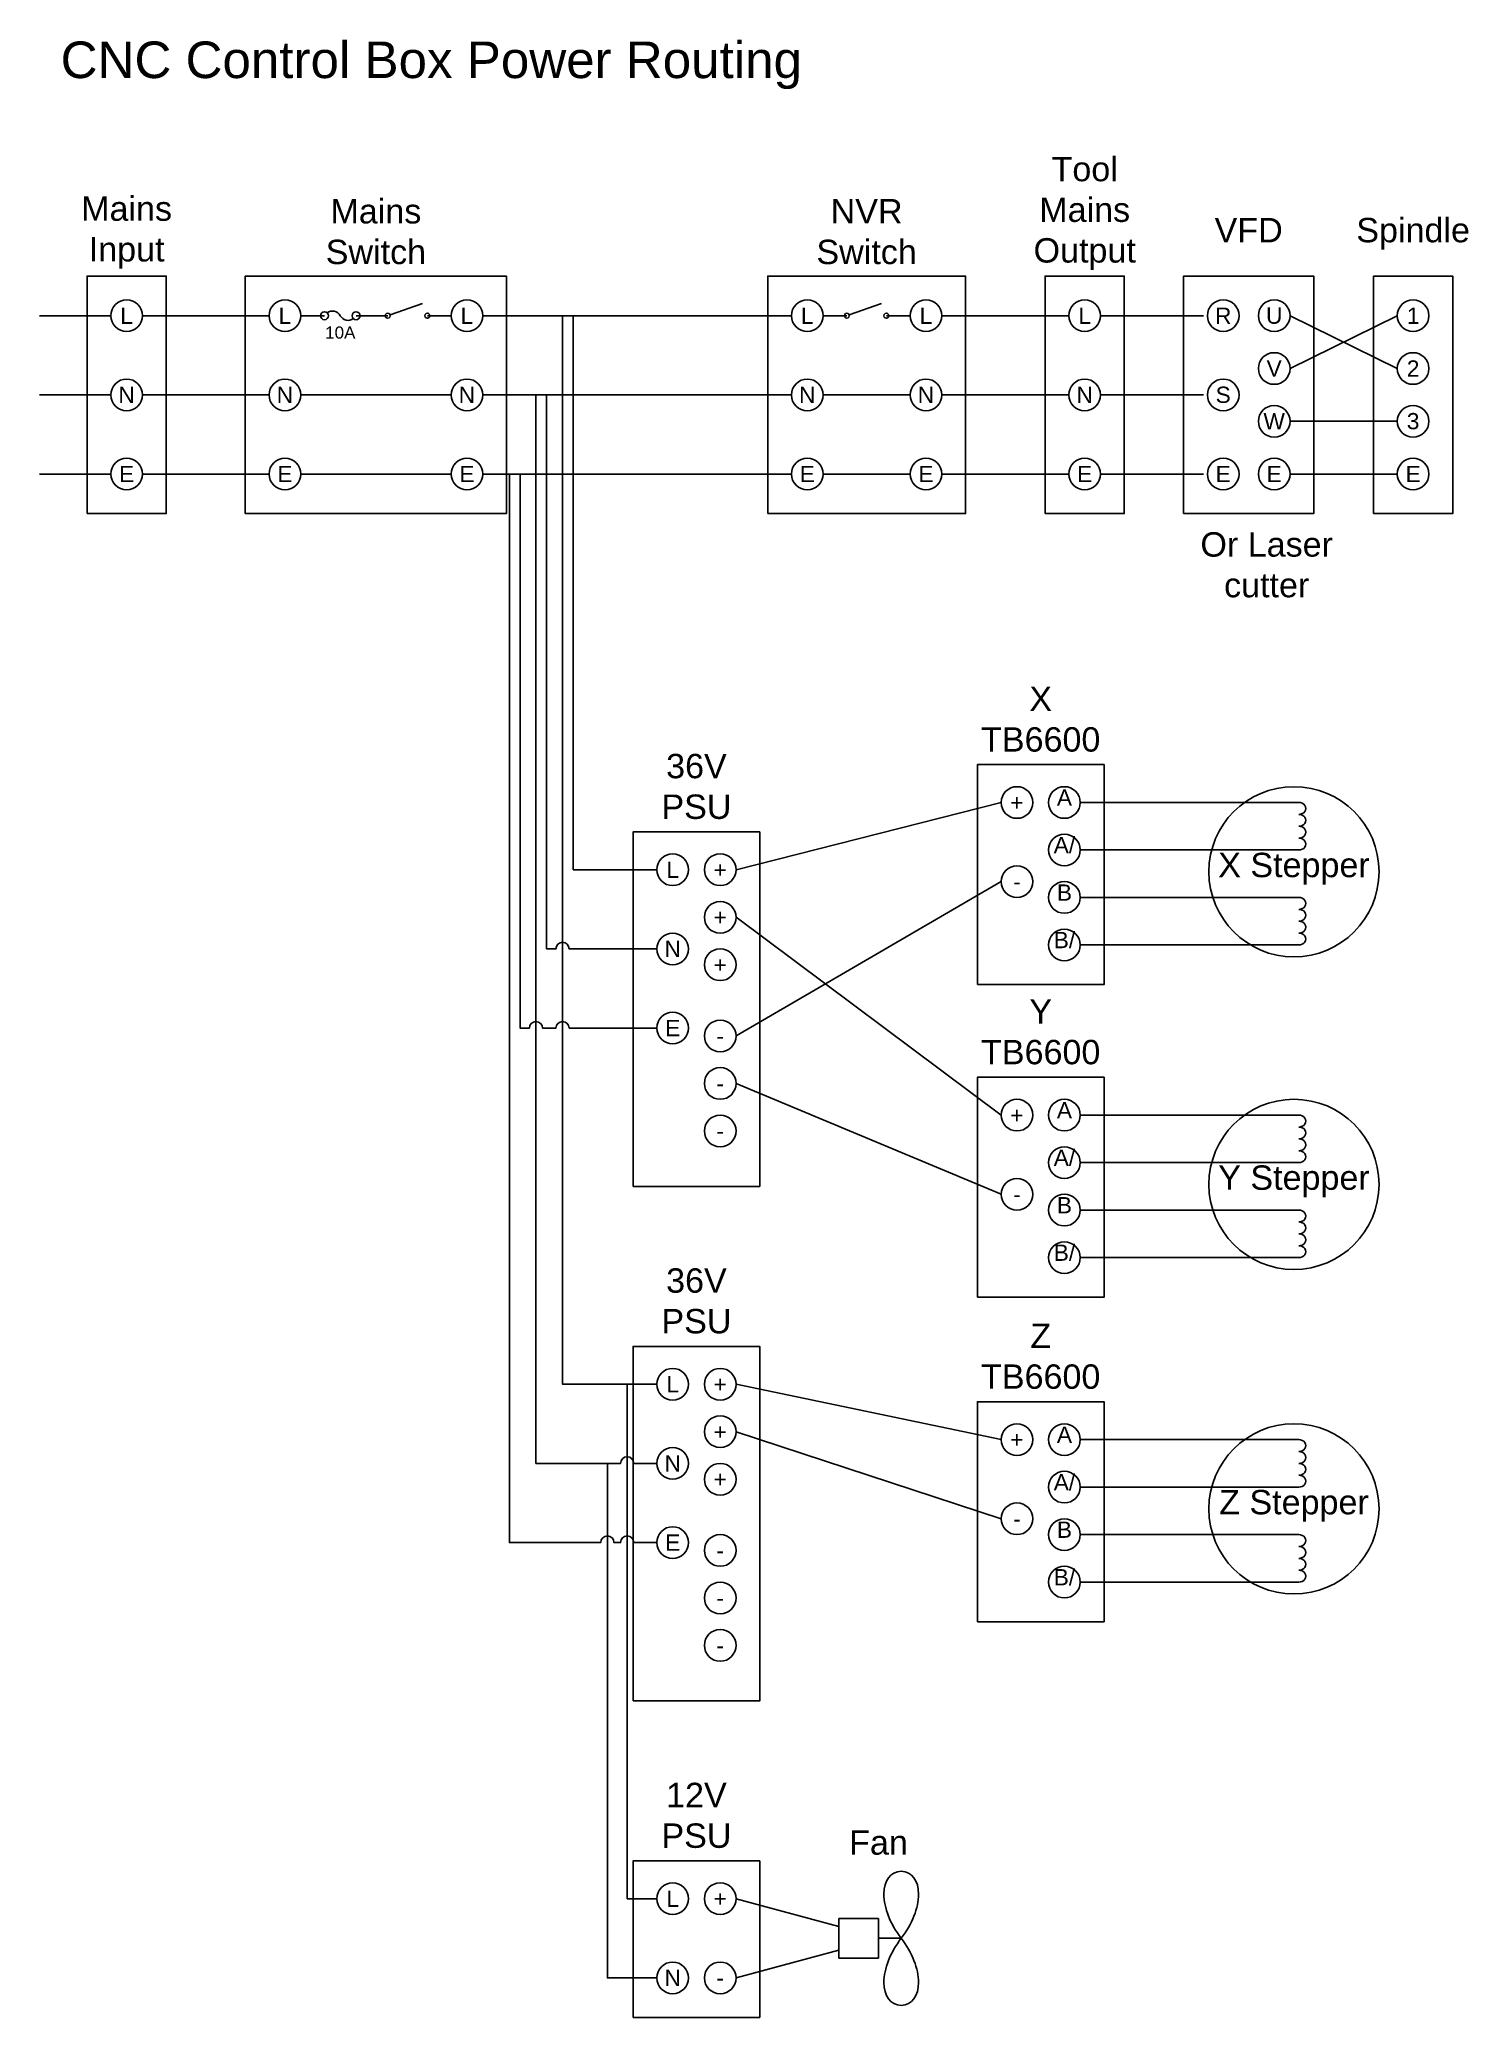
# Model space of a CAD drawing. Extents: x 9 to 190, y 35 to 285.
import ezdxf

# ---------------------------------------------------------------- set-up
doc = ezdxf.new("R2010")
doc.units = 0
doc.header["$MEASUREMENT"] = 0
doc.layers.get('0').update_dxf_attribs({"linetype": 'CONTINUOUS'})
for name, color, linetype in [('CONNECTOR', 7, 'CONTINUOUS'), ('ELECTRICAL', 7, 'CONTINUOUS'), ('HVAC', 7, 'CONTINUOUS')]:
    doc.layers.add(name, color=color, linetype=linetype)
doc.styles.get("Standard").update_dxf_attribs({"font": 'txt.shx'})

msp = doc.modelspace()

# ---------------------------------------------------------------- linework, layer by layer
at = {"color": 22, "linetype": 'CONTINUOUS'}
for p, q in [((18, 249.999964), (9, 249.999964)), ((22, 249.999964), (38, 249.999964)), ((65, 249.999964), (104, 249.999964)), ((123, 249.999964), (139.056944, 249.999964)), ((156.056944, 249.999964), (143.056944, 249.999964))]:
    msp.add_line(p, q, dxfattribs=at)
at = {"color": 7, "linetype": 'CONTINUOUS'}
for p, q in [((167, 243.333297), (180.556944, 249.999964)), ((167, 249.999964), (180.556944, 243.333297)), ((167, 236.666631), (180.556944, 236.666631)), ((140.5, 182.499964), (166.3, 182.499964)), ((97, 158.999964), (130.5, 178.499964)), ((97, 152.999964), (130.5, 138.999964)), ((140.5, 142.999964), (166.3, 142.999964)), ((97, 108.999964), (130.5, 97.999964)), ((140.5, 101.999964), (166.3, 101.999964)), ((97, 39.999964), (110, 43.499964))]:
    msp.add_line(p, q, dxfattribs=at)
at = {"color": 150, "linetype": 'CONTINUOUS'}
for p, q in [((18, 239.999964), (9, 239.999964)), ((22, 239.999964), (38, 239.999964)), ((65, 239.999964), (104, 239.999964)), ((123, 239.999964), (139.056944, 239.999964)), ((156.056944, 239.999964), (143.056944, 239.999964)), ((140.5, 176.499964), (166.3, 176.499964)), ((140.5, 136.999964), (166.3, 136.999964)), ((140.5, 95.999964), (166.3, 95.999964))]:
    msp.add_line(p, q, dxfattribs=at)
at = {"color": 94, "linetype": 'CONTINUOUS'}
for p, q in [((18, 229.999964), (9, 229.999964)), ((22, 229.999964), (38, 229.999964)), ((65, 229.999964), (104, 229.999964)), ((123, 229.999964), (139.056944, 229.999964)), ((156.056944, 229.999964), (143.056944, 229.999964)), ((180.556944, 229.999964), (167, 229.999964)), ((140.5, 188.499964), (166.3, 188.499964)), ((140.5, 148.999964), (166.3, 148.999964)), ((140.5, 107.999964), (166.3, 107.999964))]:
    msp.add_line(p, q, dxfattribs=at)
at = {"color": 10, "linetype": 'CONTINUOUS'}
for p, q in [((97, 179.999964), (130.5, 188.499964)), ((97, 173.999964), (130.5, 148.999964)), ((140.5, 170.499964), (166.3, 170.499964)), ((140.5, 130.999964), (166.3, 130.999964)), ((97, 114.999964), (130.5, 107.999964)), ((140.5, 89.999964), (166.3, 89.999964)), ((110, 46.499964), (97, 49.999964))]:
    msp.add_line(p, q, dxfattribs=at)
at = {"color": 7, "linetype": 'CONTINUOUS'}
for points in [[(15, 224.999964), (25, 224.999964), (25, 254.999964), (15, 254.999964)], [(35, 224.999964), (68, 224.999964), (68, 254.999964), (35, 254.999964)], [(101, 224.999964), (126, 224.999964), (126, 254.999964), (101, 254.999964)], [(136.056944, 224.999964), (146.056944, 224.999964), (146.056944, 254.999964), (136.056944, 254.999964)], [(153.556944, 224.999964), (170, 224.999964), (170, 254.999964), (153.556944, 254.999964)], [(177.556944, 224.999964), (187.556944, 224.999964), (187.556944, 254.999964), (177.556944, 254.999964)], [(127.5, 165.499964), (143.5, 165.499964), (143.5, 193.285728), (127.5, 193.285728)], [(84, 139.999964), (100, 139.999964), (100, 184.785728), (84, 184.785728)], [(127.5, 125.999964), (143.5, 125.999964), (143.5, 153.785728), (127.5, 153.785728)], [(84, 74.999964), (100, 74.999964), (100, 119.785728), (84, 119.785728)], [(127.5, 84.999964), (143.5, 84.999964), (143.5, 112.785728), (127.5, 112.785728)], [(84, 34.999964), (100, 34.999964), (100, 54.785728), (84, 54.785728)]]:
    msp.add_lwpolyline(points, close=True, dxfattribs=at)
for points in [[(18, 249.999964, -1), (22, 249.999964, -1)], [(38, 249.999964, -1), (42, 249.999964, -1)], [(61, 249.999964, -1), (65, 249.999964, -1)], [(104, 249.999964, -1), (108, 249.999964, -1)], [(119, 249.999964, -1), (123, 249.999964, -1)], [(139.056944, 249.999964, -1), (143.056944, 249.999964, -1)], [(156.556944, 249.999964, -1), (160.556944, 249.999964, -1)], [(163, 249.999964, -1), (167, 249.999964, -1)], [(180.556944, 249.999964, -1), (184.556944, 249.999964, -1)], [(163, 243.333297, -1), (167, 243.333297, -1)], [(180.556944, 243.333297, -1), (184.556944, 243.333297, -1)], [(18, 239.999964, -1), (22, 239.999964, -1)], [(38, 239.999964, -1), (42, 239.999964, -1)], [(61, 239.999964, -1), (65, 239.999964, -1)], [(104, 239.999964, -1), (108, 239.999964, -1)], [(119, 239.999964, -1), (123, 239.999964, -1)], [(139.056944, 239.999964, -1), (143.056944, 239.999964, -1)], [(156.556944, 239.999964, -1), (160.556944, 239.999964, -1)], [(163, 236.666631, -1), (167, 236.666631, -1)], [(180.556944, 236.666631, -1), (184.556944, 236.666631, -1)], [(18, 229.999964, -1), (22, 229.999964, -1)], [(38, 229.999964, -1), (42, 229.999964, -1)], [(61, 229.999964, -1), (65, 229.999964, -1)], [(104, 229.999964, -1), (108, 229.999964, -1)], [(119, 229.999964, -1), (123, 229.999964, -1)], [(139.056944, 229.999964, -1), (143.056944, 229.999964, -1)], [(156.556944, 229.999964, -1), (160.556944, 229.999964, -1)], [(163, 229.999964, -1), (167, 229.999964, -1)], [(180.556944, 229.999964, -1), (184.556944, 229.999964, -1)], [(130.5, 188.499964, -1), (134.5, 188.499964, -1)], [(136.5, 188.499964, -1), (140.5, 188.499964, -1)], [(156.75, 179.749964, -1), (178.25, 179.749964, -1)], [(136.5, 182.499964, -1), (140.5, 182.499964, -1)], [(87, 179.999964, -1), (91, 179.999964, -1)], [(93, 179.999964, -1), (97, 179.999964, -1)], [(130.5, 178.499964, -1), (134.5, 178.499964, -1)], [(136.5, 176.499964, -1), (140.5, 176.499964, -1)], [(93, 173.999964, -1), (97, 173.999964, -1)], [(136.5, 170.499964, -1), (140.5, 170.499964, -1)], [(87, 169.999964, -1), (91, 169.999964, -1)], [(93, 167.999964, -1), (97, 167.999964, -1)], [(87, 159.999964, -1), (91, 159.999964, -1)], [(93, 158.999964, -1), (97, 158.999964, -1)], [(93, 152.999964, -1), (97, 152.999964, -1)], [(130.5, 148.999964, -1), (134.5, 148.999964, -1)], [(136.5, 148.999964, -1), (140.5, 148.999964, -1)], [(156.75, 140.249964, -1), (178.25, 140.249964, -1)], [(93, 146.999964, -1), (97, 146.999964, -1)], [(136.5, 142.999964, -1), (140.5, 142.999964, -1)], [(130.5, 138.999964, -1), (134.5, 138.999964, -1)], [(136.5, 136.999964, -1), (140.5, 136.999964, -1)], [(136.5, 130.999964, -1), (140.5, 130.999964, -1)], [(87, 114.999964, -1), (91, 114.999964, -1)], [(93, 114.999964, -1), (97, 114.999964, -1)], [(93, 108.999964, -1), (97, 108.999964, -1)], [(130.5, 107.999964, -1), (134.5, 107.999964, -1)], [(136.5, 107.999964, -1), (140.5, 107.999964, -1)], [(156.75, 99.249964, -1), (178.25, 99.249964, -1)], [(87, 104.999964, -1), (91, 104.999964, -1)], [(93, 102.999964, -1), (97, 102.999964, -1)], [(136.5, 101.999964, -1), (140.5, 101.999964, -1)], [(130.5, 97.999964, -1), (134.5, 97.999964, -1)], [(136.5, 95.999964, -1), (140.5, 95.999964, -1)], [(87, 94.999964, -1), (91, 94.999964, -1)], [(93, 93.999964, -1), (97, 93.999964, -1)], [(93, 87.999964, -1), (97, 87.999964, -1)], [(136.5, 89.999964, -1), (140.5, 89.999964, -1)], [(93, 81.999964, -1), (97, 81.999964, -1)], [(87, 49.999964, -1), (91, 49.999964, -1)], [(93, 49.999964, -1), (97, 49.999964, -1)], [(87, 39.999964, -1), (91, 39.999964, -1)], [(93, 39.999964, -1), (97, 39.999964, -1)]]:
    msp.add_lwpolyline(points, format="xyb", close=True, dxfattribs=at)
at = {"layer": 'CONNECTOR', "linetype": 'CONTINUOUS'}
for p, q in [((42, 249.999964), (45, 249.999964)), ((49, 249.999964), (53, 249.999964)), ((58, 249.999964), (61, 249.999964)), ((108, 249.999964), (111, 249.999964)), ((116, 249.999964), (119, 249.999964)), ((42, 239.999964), (61, 239.999964)), ((108, 239.999964), (119, 239.999964)), ((42, 229.999964), (61, 229.999964)), ((108, 229.999964), (119, 229.999964))]:
    msp.add_line(p, q, dxfattribs=at)
for points in [[(75.086207, 249.999964), (75.086207, 114.999964), (87, 114.999964)], [(76.431034, 249.999964), (76.431034, 179.999964), (87, 179.999964)], [(87, 114.999964), (83.25, 114.999964), (83.25, 49.999964), (87, 49.999964)]]:
    msp.add_lwpolyline(points, dxfattribs=at)
for points in [[(71.724138, 239.999964), (71.724138, 104.999964), (82.416667, 104.999964, -1), (84.083333, 104.999964), (87, 104.999964)], [(73.068966, 239.999964), (73.068966, 169.999964), (74.252874, 169.999964, -1), (75.91954, 169.999964), (87, 169.999964)], [(68.362069, 229.999964), (68.362069, 94.999964), (79.916667, 94.999964, -1), (81.583333, 94.999964), (82.416667, 94.999964, -1), (84.083333, 94.999964), (87, 94.999964)], [(69.706897, 229.999964), (69.706897, 159.999964), (70.890805, 159.999964, -1), (72.557471, 159.999964), (74.252874, 159.999964, -1), (75.91954, 159.999964), (87, 159.999964)], [(87, 104.999964), (84.083333, 104.999964, 1), (82.416667, 104.999964), (80.75, 104.999964), (80.75, 39.999964), (87, 39.999964)]]:
    msp.add_lwpolyline(points, format="xyb", dxfattribs=at)
at = {"layer": 'ELECTRICAL', "linetype": 'CONTINUOUS'}
for p, q in [((53.292955, 250.114776), (57.373743, 251.562464)), ((111.292955, 250.114776), (115.373743, 251.562464)), ((168.1, 188.499964), (166.3, 188.499964)), ((168.1, 182.499964), (166.3, 182.499964)), ((168.1, 176.499964), (166.3, 176.499964)), ((168.1, 170.499964), (166.3, 170.499964)), ((168.1, 148.999964), (166.3, 148.999964)), ((168.1, 142.999964), (166.3, 142.999964)), ((168.1, 136.999964), (166.3, 136.999964)), ((168.1, 130.999964), (166.3, 130.999964)), ((168.1, 107.999964), (166.3, 107.999964)), ((168.1, 101.999964), (166.3, 101.999964)), ((168.1, 95.999964), (166.3, 95.999964)), ((168.1, 89.999964), (166.3, 89.999964))]:
    msp.add_line(p, q, dxfattribs=at)
for points in [[(44.5, 249.999964, 1), (45.5, 249.999964, 1)], [(49.5, 249.999964, 1), (48.5, 249.999964, 1)], [(52.687914, 249.993586, 1.000728), (53.312584, 249.993586, 1.000728)], [(57.685269, 249.993586, 1.000728), (58.309939, 249.993586, 1.000728)], [(110.687914, 249.993586, 1.000728), (111.312584, 249.993586, 1.000728)], [(115.685269, 249.993586, 1.000728), (116.309939, 249.993586, 1.000728)]]:
    msp.add_lwpolyline(points, format="xyb", close=True, dxfattribs=at)
msp.add_lwpolyline([(45.353553, 250.353517, -0.475065), (47, 249.999964, 0.475065), (48.646447, 249.64641)], format="xyb", dxfattribs=at)
for centre in [(168.134589, 187.749964), (168.134589, 186.249964), (168.134589, 184.749964), (168.134589, 183.249964), (168.134589, 175.749964), (168.134589, 174.249964), (168.134589, 172.749964), (168.134589, 171.249964), (168.134589, 148.249964), (168.134589, 146.749964), (168.134589, 145.249964), (168.134589, 143.749964), (168.134589, 136.249964), (168.134589, 134.749964), (168.134589, 133.249964), (168.134589, 131.749964), (168.134589, 107.249964), (168.134589, 105.749964), (168.134589, 104.249964), (168.134589, 102.749964), (168.134589, 95.249964), (168.134589, 93.749964), (168.134589, 92.249964), (168.134589, 90.749964)]:
    msp.add_ellipse(centre, major_axis=(-0.865411, 0), ratio=0.867333, start_param=1.5308176397, end_param=4.7523676675, dxfattribs=at)
at = {"layer": 'HVAC', "color": 7, "linetype": 'CONTINUOUS'}
msp.add_line((117.875, 44.999964), (115, 44.999964), dxfattribs=at)
msp.add_lwpolyline([(110, 42.499964), (110, 47.499964), (115, 47.499964), (115, 42.499964)], close=True, dxfattribs=at)
for centre, major_axis, start_param, end_param in [((120.61628, 47.588951), (3.864341, -5.51885), 2.8307284923, 4.7938830629), ((115.13372, 47.588951), (-3.864341, -5.51885), 1.4893022442, 3.4524568149), ((120.61628, 42.410977), (-3.864341, -5.51885), -1.6522904093, 0.3108641613), ((115.13372, 42.410977), (3.864341, -5.51885), -0.3108641613, 1.6522904093)]:
    msp.add_ellipse(centre, major_axis=major_axis, ratio=0.555556, start_param=start_param, end_param=end_param, dxfattribs=at)

# ---------------------------------------------------------------- texts
for s, insert, char_height, width, attachment_point in [('\\C7;\\fArial|b0|i0|;\\H3.0820059355348;Tool\\PMains\\POutput', (141.056944, 270.075658), 3.082006, 14.886111, 2), ('\\C7;\\fArial|b0|i0|;\\H3.0820059355348;Mains\\PInput', (20, 265.075658), 3.082006, 14.886111, 2), ('\\C7;\\fArial|b0|i0|;\\H3.0820059355348;Mains\\PSwitch', (51.5, 264.742325), 3.082006, 14.969444, 2), ('\\C7;\\fArial|b0|i0|;\\H3.0820059355348;NVR\\PSwitch', (113.5, 264.742325), 3.082006, 14.969444, 2), ('\\C7;\\fArial|b0|i0|;\\H3.0820059355348;Spindle', (182.556944, 262.361422), 3.082006, 14.886111, 2), ('\\C7;\\fArial|b0|i0|;\\H3.0820059355348;VFD', (161.778472, 262.361422), 3.082006, 14.886111, 2), ('\\C7;\\fArial|b0|i0|;\\H2.0546471100301;L', (20, 249.999964), 2.054647, 3.5, 5), ('\\C7;\\fArial|b0|i0|;\\H2.0546471100301;L', (40, 249.999964), 2.054647, 3.5, 5), ('\\C7;\\fArial|b0|i0|;\\H2.0546471100301;L', (63, 249.999964), 2.054647, 3.5, 5), ('\\C7;\\fArial|b0|i0|;\\H2.0546471100301;L', (106, 249.999964), 2.054647, 3.5, 5), ('\\C7;\\fArial|b0|i0|;\\H2.0546471100301;L', (121, 249.999964), 2.054647, 3.5, 5), ('\\C7;\\fArial|b0|i0|;\\H2.0546471100301;L', (141.056944, 249.999964), 2.054647, 3.5, 5), ('\\C7;\\fArial|b0|i0|;\\H2.0546471100301;R', (158.556944, 249.999964), 2.054647, 3.5, 5), ('\\C7;\\fArial|b0|i0|;\\H2.0546471100301;U', (165, 249.999964), 2.054647, 3.5, 5), ('\\C7;\\fArial|b0|i0|;\\H2.0546471100301;1', (182.556944, 249.999964), 2.054647, 3.5, 5), ('\\C7;\\fArial|b0|i0|;\\H1.5409676972777;10A', (47, 248.647186), 1.540968, 5.325439, 2), ('\\C7;\\fArial|b0|i0|;\\H2.0546471100301;V', (165, 243.333297), 2.054647, 3.5, 5), ('\\C7;\\fArial|b0|i0|;\\H2.0546471100301;2', (182.556944, 243.333297), 2.054647, 3.5, 5), ('\\C7;\\fArial|b0|i0|;\\H2.0546471100301;N', (20, 239.999964), 2.054647, 3.5, 5), ('\\C7;\\fArial|b0|i0|;\\H2.0546471100301;N', (40, 239.999964), 2.054647, 3.5, 5), ('\\C7;\\fArial|b0|i0|;\\H2.0546471100301;N', (63, 239.999964), 2.054647, 3.5, 5), ('\\C7;\\fArial|b0|i0|;\\H2.0546471100301;N', (106, 239.999964), 2.054647, 3.5, 5), ('\\C7;\\fArial|b0|i0|;\\H2.0546471100301;N', (121, 239.999964), 2.054647, 3.5, 5), ('\\C7;\\fArial|b0|i0|;\\H2.0546471100301;N', (141.056944, 239.999964), 2.054647, 3.5, 5), ('\\C7;\\fArial|b0|i0|;\\H2.0546471100301;S', (158.556944, 239.999964), 2.054647, 3.5, 5), ('\\C7;\\fArial|b0|i0|;\\H2.0546471100301;W', (165, 236.666631), 2.054647, 3.5, 5), ('\\C7;\\fArial|b0|i0|;\\H2.0546471100301;3', (182.556944, 236.666631), 2.054647, 3.5, 5), ('\\C7;\\fArial|b0|i0|;\\H2.0546471100301;E', (20, 229.999964), 2.054647, 3.5, 5), ('\\C7;\\fArial|b0|i0|;\\H2.0546471100301;E', (40, 229.999964), 2.054647, 3.5, 5), ('\\C7;\\fArial|b0|i0|;\\H2.0546471100301;E', (63, 229.999964), 2.054647, 3.5, 5), ('\\C7;\\fArial|b0|i0|;\\H2.0546471100301;E', (106, 229.999964), 2.054647, 3.5, 5), ('\\C7;\\fArial|b0|i0|;\\H2.0546471100301;E', (121, 229.999964), 2.054647, 3.5, 5), ('\\C7;\\fArial|b0|i0|;\\H2.0546471100301;E', (141.056944, 229.999964), 2.054647, 3.5, 5), ('\\C7;\\fArial|b0|i0|;\\H2.0546471100301;E', (158.556944, 229.999964), 2.054647, 3.5, 5), ('\\C7;\\fArial|b0|i0|;\\H2.0546471100301;E', (165, 229.999964), 2.054647, 3.5, 5), ('\\C7;\\fArial|b0|i0|;\\H2.0546471100301;E', (182.556944, 229.999964), 2.054647, 3.5, 5), ('\\C7;\\fArial|b0|i0|;\\H3.0820059355348;Or Laser \\Pcutter', (164.052778, 222.647186), 3.082006, 26.105556, 2), ('\\C7;\\fArial|b0|i0|;\\H3.0820059355348;X\\PTB6600', (135.5, 203.147186), 3.082006, 17.943056, 2), ('\\C7;\\fArial|b0|i0|;\\H3.0820059355348;36V \\PPSU', (92, 194.647186), 3.082006, 14.886111, 2), ('\\C7;\\fArial|b0|i0|;\\H2.0546471100301;A', (138.5, 190.147186), 2.054647, 5, 2), ('\\C7;\\fArial|b0|i0|;\\H2.0546471100301;+', (132.5, 188.499964), 2.054647, 3.5, 5), ('\\C7;\\fArial|b0|i0|;\\H2.0546471100301;A/', (138.5, 184.147186), 2.054647, 5, 2), ('\\C7;\\fArial|b0|i0|;\\H2.0546471100301;L', (89, 179.999964), 2.054647, 3.5, 5), ('\\C7;\\fArial|b0|i0|;\\H2.0546471100301;+', (95, 179.999964), 2.054647, 3.5, 5), ('\\C7;\\fArial|b0|i0|;\\H3.0820059355348;X Stepper', (167.5, 182.147186), 3.082006, 22.5, 2), ('\\C7;\\fArial|b0|i0|;\\H2.0546471100301;-', (132.5, 178.499964), 2.054647, 3.5, 5), ('\\C7;\\fArial|b0|i0|;\\H2.0546471100301;B', (138.5, 178.147186), 2.054647, 5, 2), ('\\C7;\\fArial|b0|i0|;\\H2.0546471100301;+', (95, 173.999964), 2.054647, 3.5, 5), ('\\C7;\\fArial|b0|i0|;\\H2.0546471100301;N', (89, 169.999964), 2.054647, 3.5, 5), ('\\C7;\\fArial|b0|i0|;\\H2.0546471100301;B/', (138.5, 172.147186), 2.054647, 5, 2), ('\\C7;\\fArial|b0|i0|;\\H2.0546471100301;+', (95, 167.999964), 2.054647, 3.5, 5), ('\\C7;\\fArial|b0|i0|;\\H3.0820059355348;Y\\PTB6600', (135.5, 163.647186), 3.082006, 17.943056, 2), ('\\C7;\\fArial|b0|i0|;\\H2.0546471100301;E', (89, 159.999964), 2.054647, 3.5, 5), ('\\C7;\\fArial|b0|i0|;\\H2.0546471100301;-', (95, 158.999964), 2.054647, 3.5, 5), ('\\C7;\\fArial|b0|i0|;\\H2.0546471100301;-', (95, 152.999964), 2.054647, 3.5, 5), ('\\C7;\\fArial|b0|i0|;\\H2.0546471100301;A', (138.5, 150.647186), 2.054647, 5, 2), ('\\C7;\\fArial|b0|i0|;\\H2.0546471100301;+', (132.5, 148.999964), 2.054647, 3.5, 5), ('\\C7;\\fArial|b0|i0|;\\H2.0546471100301;-', (95, 146.999964), 2.054647, 3.5, 5), ('\\C7;\\fArial|b0|i0|;\\H2.0546471100301;A/', (138.5, 144.647186), 2.054647, 5, 2), ('\\C7;\\fArial|b0|i0|;\\H3.0820059355348;Y Stepper', (167.5, 142.647186), 3.082006, 22.5, 2), ('\\C7;\\fArial|b0|i0|;\\H2.0546471100301;-', (132.5, 138.999964), 2.054647, 3.5, 5), ('\\C7;\\fArial|b0|i0|;\\H2.0546471100301;B', (138.5, 138.647186), 2.054647, 5, 2), ('\\C7;\\fArial|b0|i0|;\\H2.0546471100301;B/', (138.5, 132.647186), 2.054647, 5, 2), ('\\C7;\\fArial|b0|i0|;\\H3.0820059355348;36V \\PPSU', (92, 129.647186), 3.082006, 14.886111, 2), ('\\C7;\\fArial|b0|i0|;\\H3.0820059355348;Z\\PTB6600', (135.5, 122.647186), 3.082006, 17.943056, 2), ('\\C7;\\fArial|b0|i0|;\\H2.0546471100301;L', (89, 114.999964), 2.054647, 3.5, 5), ('\\C7;\\fArial|b0|i0|;\\H2.0546471100301;+', (95, 114.999964), 2.054647, 3.5, 5), ('\\C7;\\fArial|b0|i0|;\\H2.0546471100301;+', (95, 108.999964), 2.054647, 3.5, 5), ('\\C7;\\fArial|b0|i0|;\\H2.0546471100301;+', (132.5, 107.999964), 2.054647, 3.5, 5), ('\\C7;\\fArial|b0|i0|;\\H2.0546471100301;A', (138.5, 109.647186), 2.054647, 5, 2), ('\\C7;\\fArial|b0|i0|;\\H2.0546471100301;N', (89, 104.999964), 2.054647, 3.5, 5), ('\\C7;\\fArial|b0|i0|;\\H2.0546471100301;+', (95, 102.999964), 2.054647, 3.5, 5), ('\\C7;\\fArial|b0|i0|;\\H2.0546471100301;A/', (138.5, 103.647186), 2.054647, 5, 2), ('\\C7;\\fArial|b0|i0|;\\H3.0820059355348;Z Stepper', (167.5, 101.647186), 3.082006, 22.5, 2), ('\\C7;\\fArial|b0|i0|;\\H2.0546471100301;-', (132.5, 97.999964), 2.054647, 3.5, 5), ('\\C7;\\fArial|b0|i0|;\\H2.0546471100301;B', (138.5, 97.647186), 2.054647, 5, 2), ('\\C7;\\fArial|b0|i0|;\\H2.0546471100301;E', (89, 94.999964), 2.054647, 3.5, 5), ('\\C7;\\fArial|b0|i0|;\\H2.0546471100301;-', (95, 93.999964), 2.054647, 3.5, 5), ('\\C7;\\fArial|b0|i0|;\\H2.0546471100301;B/', (138.5, 91.647186), 2.054647, 5, 2), ('\\C7;\\fArial|b0|i0|;\\H2.0546471100301;-', (95, 87.999964), 2.054647, 3.5, 5), ('\\C7;\\fArial|b0|i0|;\\H2.0546471100301;-', (95, 81.999964), 2.054647, 3.5, 5), ('\\C7;\\fArial|b0|i0|;\\H3.0820059355348;12V \\PPSU', (92, 64.647186), 3.082006, 14.886111, 2), ('\\C7;\\fArial|b0|i0|;\\H2.0546471100301;L', (89, 49.999964), 2.054647, 3.5, 5), ('\\C7;\\fArial|b0|i0|;\\H2.0546471100301;+', (95, 49.999964), 2.054647, 3.5, 5), ('\\C7;\\fArial|b0|i0|;\\H2.0546471100301;N', (89, 39.999964), 2.054647, 3.5, 5), ('\\C7;\\fArial|b0|i0|;\\H2.0546471100301;-', (95, 39.999964), 2.054647, 3.5, 5)]:
    msp.add_mtext(s, dxfattribs=dict(insert=insert, char_height=char_height, width=width, attachment_point=attachment_point))
at = {"layer": 'ELECTRICAL', "insert": (58.5, 284.647222), "char_height": 4.622974, "width": 97, "attachment_point": 2}
msp.add_mtext('\\C7;\\fArial|b0|i0|;\\H4.6229736328125;CNC Control Box Power Routing', dxfattribs=at)
at = {"layer": 'HVAC', "insert": (115, 58.647186), "char_height": 3.082006, "width": 10, "attachment_point": 2}
msp.add_mtext('\\C7;\\fArial|b0|i0|;\\H3.0820059355348;Fan', dxfattribs=at)

doc.saveas('drawing.dxf')
